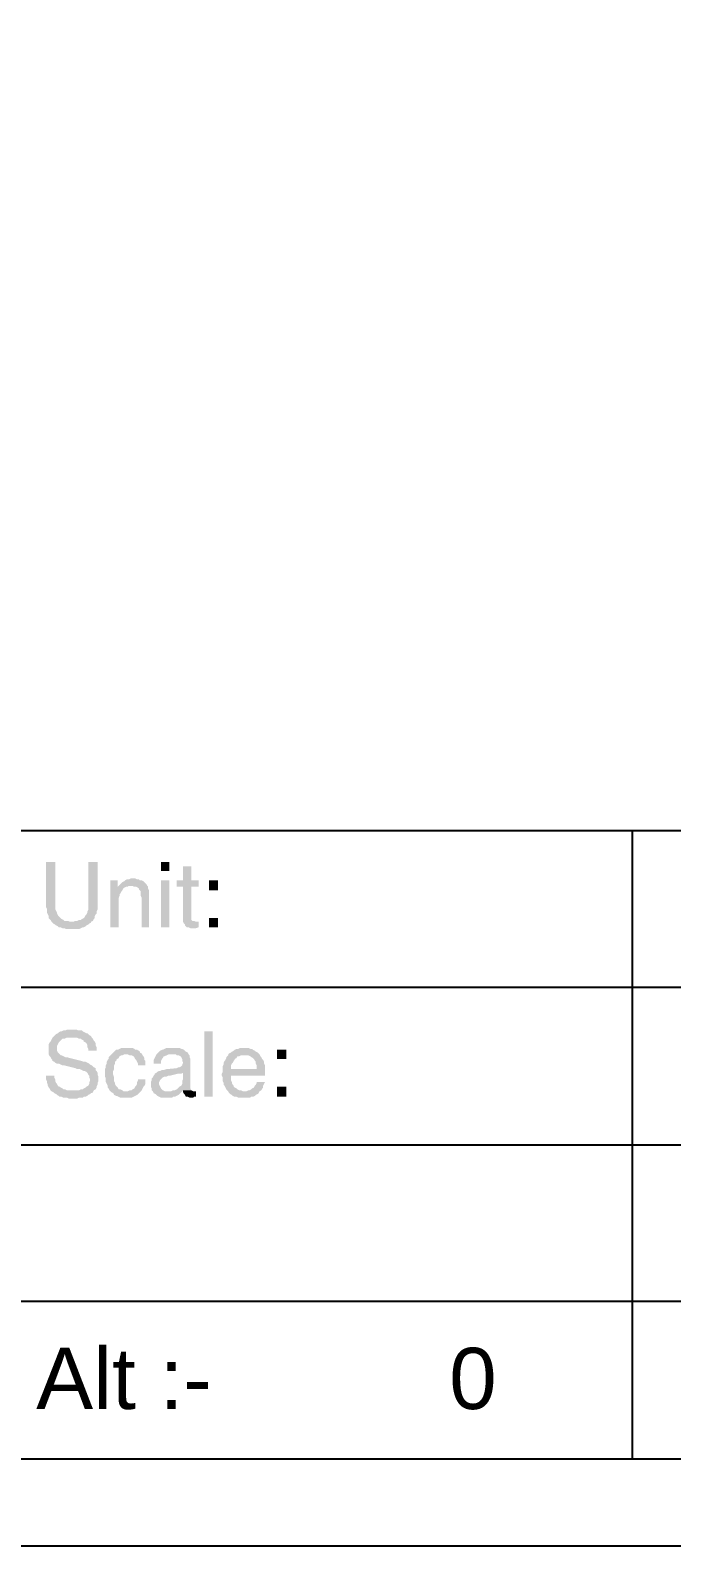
# Model space of a CAD drawing. Header units: millimetres. Extents: x 7018 to 13530, y 4187 to 5692.
# Drawn here: x 8665.8 to 8697.3, y 4951.9 to 5026.1 of the extents above; entities that cross this region are included whole.
import ezdxf

# ---------------------------------------------------------------- set-up
doc = ezdxf.new("R2010")
doc.units = ezdxf.units.MM
doc.styles.get("Standard").update_dxf_attribs({"font": 'arial.ttf'})

msp = doc.modelspace()

# ---------------------------------------------------------------- hatches: boundary and pattern name
at = {"transparency": 33554559}
for points in [[(8667.023, 4985.378), (8666.571, 4985.378), (8666.571, 4983.166), (8666.616, 4983.076), (8666.616, 4982.895), (8666.661, 4982.805), (8666.707, 4982.715), (8666.707, 4982.624), (8666.752, 4982.579), (8666.797, 4982.534), (8666.842, 4982.444), (8667.835, 4982.444), (8667.745, 4982.444), (8667.654, 4982.489), (8667.474, 4982.489), (8667.429, 4982.534), (8667.338, 4982.579), (8667.293, 4982.624), (8667.248, 4982.67), (8667.203, 4982.715), (8667.158, 4982.76), (8667.113, 4982.85), (8667.113, 4982.895), (8667.068, 4982.986), (8667.023, 4983.076), (8667.023, 4983.347)], [(8669.099, 4985.378), (8668.647, 4985.378), (8668.647, 4983.347), (8668.647, 4983.031), (8668.602, 4982.94), (8668.602, 4982.895), (8668.557, 4982.805), (8668.512, 4982.76), (8668.467, 4982.67), (8668.422, 4982.624), (8668.331, 4982.579), (8668.286, 4982.534), (8668.196, 4982.534), (8668.106, 4982.489), (8668.015, 4982.489), (8667.925, 4982.444), (8666.842, 4982.444), (8666.887, 4982.399), (8666.932, 4982.354), (8667.023, 4982.309), (8667.068, 4982.263), (8667.158, 4982.218), (8667.203, 4982.173), (8667.293, 4982.173), (8667.384, 4982.128), (8667.474, 4982.128), (8667.564, 4982.083), (8668.196, 4982.083), (8668.286, 4982.128), (8668.376, 4982.173), (8668.422, 4982.173), (8668.512, 4982.218), (8668.557, 4982.263), (8668.647, 4982.309), (8668.692, 4982.354), (8668.783, 4982.399), (8668.783, 4982.444), (8668.873, 4982.489), (8668.918, 4982.579), (8668.963, 4982.624), (8668.963, 4982.715), (8669.008, 4982.805), (8669.053, 4982.85), (8669.053, 4982.94), (8669.099, 4983.031), (8669.099, 4983.347)], [(8672.619, 4984.926), (8672.619, 4985.378), (8672.213, 4985.378), (8672.213, 4984.926)], [(8673.702, 4985.152), (8673.296, 4985.152), (8673.296, 4984.475), (8672.98, 4984.475), (8672.98, 4984.159), (8673.296, 4984.159), (8673.296, 4982.444), (8673.341, 4982.354), (8673.386, 4982.309), (8673.386, 4982.263), (8673.431, 4982.218), (8673.476, 4982.173), (8673.567, 4982.173), (8673.657, 4982.128), (8673.928, 4982.128), (8674.063, 4982.173), (8674.063, 4982.444), (8673.928, 4982.444), (8673.837, 4982.489), (8673.747, 4982.489), (8673.702, 4982.534), (8673.702, 4984.159), (8674.063, 4984.159), (8674.063, 4984.475), (8673.702, 4984.475)], [(8670.092, 4984.475), (8669.73, 4984.475), (8669.73, 4982.173), (8670.137, 4982.173), (8670.137, 4983.392), (8670.137, 4983.617), (8670.182, 4983.708), (8670.182, 4983.798), (8670.227, 4983.843), (8670.272, 4983.933), (8670.317, 4983.978), (8670.317, 4983.978), (8670.362, 4984.069), (8670.407, 4984.114), (8670.092, 4984.159)], [(8670.814, 4984.565), (8670.723, 4984.565), (8670.633, 4984.52), (8670.543, 4984.52), (8670.453, 4984.475), (8670.407, 4984.43), (8670.317, 4984.385), (8670.272, 4984.339), (8670.182, 4984.249), (8670.092, 4984.159), (8670.407, 4984.114), (8670.498, 4984.159), (8670.588, 4984.159), (8670.633, 4984.204), (8671.536, 4984.204), (8671.491, 4984.294), (8671.445, 4984.339), (8671.4, 4984.385), (8671.355, 4984.43), (8671.265, 4984.475), (8671.175, 4984.475), (8671.13, 4984.52), (8671.039, 4984.52), (8670.949, 4984.565)], [(8672.619, 4982.173), (8672.619, 4984.475), (8672.213, 4984.475), (8672.213, 4982.173)], [(8675.011, 4983.978), (8675.011, 4984.475), (8674.56, 4984.475), (8674.56, 4983.978)], [(8671.536, 4984.204), (8670.723, 4984.204), (8670.814, 4984.204), (8670.904, 4984.159), (8670.994, 4984.159), (8671.084, 4984.114), (8671.13, 4984.069), (8671.13, 4984.024), (8671.175, 4983.978), (8671.22, 4983.933), (8671.22, 4983.708), (8671.265, 4983.617), (8671.265, 4982.173), (8671.626, 4982.173), (8671.626, 4983.978), (8671.581, 4984.069), (8671.581, 4984.159)], [(8675.011, 4982.173), (8675.011, 4982.624), (8674.56, 4982.624), (8674.56, 4982.173)], [(8667.835, 4977.163), (8667.609, 4977.163), (8667.519, 4977.118), (8667.429, 4977.118), (8667.338, 4977.073), (8667.293, 4977.073), (8667.203, 4977.028), (8667.158, 4976.983), (8667.068, 4976.938), (8667.023, 4976.893), (8666.977, 4976.848), (8666.932, 4976.802), (8667.835, 4976.757), (8668.106, 4976.757), (8668.196, 4976.712), (8668.286, 4976.712), (8668.331, 4976.667), (8668.422, 4976.622), (8668.422, 4976.577), (8668.512, 4976.532), (8668.557, 4976.486), (8668.602, 4976.396), (8668.602, 4976.306), (8668.647, 4976.216), (8668.647, 4976.125), (8669.053, 4976.125), (8669.053, 4976.306), (8669.008, 4976.396), (8669.008, 4976.486), (8668.963, 4976.577), (8668.918, 4976.622), (8668.873, 4976.712), (8668.828, 4976.757), (8668.783, 4976.848), (8668.692, 4976.893), (8668.692, 4976.893), (8668.602, 4976.983), (8668.557, 4976.983), (8668.467, 4977.028), (8668.376, 4977.073), (8668.331, 4977.118), (8668.151, 4977.118), (8668.061, 4977.163), (8667.97, 4977.163)], [(8674.334, 4973.869), (8674.334, 4977.073), (8674.74, 4977.073), (8674.74, 4973.869)], [(8666.932, 4976.802), (8666.887, 4976.757), (8666.842, 4976.667), (8666.797, 4976.577), (8666.752, 4976.532), (8666.707, 4976.441), (8666.707, 4975.945), (8666.752, 4975.855), (8666.797, 4975.809), (8666.842, 4975.719), (8666.887, 4975.674), (8666.887, 4975.629), (8666.977, 4975.584), (8667.023, 4975.539), (8667.113, 4975.494), (8667.203, 4975.494), (8667.293, 4975.448), (8667.384, 4975.403), (8667.474, 4975.403), (8668.015, 4975.268), (8668.106, 4975.223), (8668.241, 4975.223), (8668.331, 4975.178), (8668.422, 4975.133), (8668.467, 4975.133), (8668.557, 4975.087), (8668.602, 4975.042), (8668.602, 4975.042), (8668.647, 4974.952), (8668.692, 4974.907), (8668.692, 4974.817), (8668.738, 4974.726), (8668.738, 4974.636), (8668.692, 4974.591), (8668.692, 4974.501), (8668.647, 4974.41), (8668.557, 4974.365), (8668.512, 4974.32), (8668.512, 4974.32), (8668.422, 4974.275), (8668.376, 4974.23), (8668.286, 4974.23), (8668.196, 4974.185), (8667.925, 4974.185), (8666.842, 4974.14), (8666.932, 4974.094), (8666.977, 4974.049), (8667.068, 4974.004), (8667.113, 4973.959), (8667.203, 4973.914), (8667.248, 4973.869), (8667.338, 4973.869), (8667.429, 4973.824), (8667.609, 4973.824), (8667.699, 4973.779), (8668.106, 4973.779), (8668.196, 4973.824), (8668.376, 4973.824), (8668.422, 4973.869), (8668.512, 4973.869), (8668.602, 4973.914), (8668.647, 4973.959), (8668.738, 4974.004), (8668.783, 4974.049), (8668.828, 4974.049), (8668.873, 4974.094), (8668.918, 4974.185), (8669.008, 4974.23), (8669.053, 4974.32), (8669.053, 4974.365), (8669.099, 4974.456), (8669.099, 4974.546), (8669.144, 4974.636), (8669.144, 4974.862), (8669.099, 4974.952), (8669.099, 4975.042), (8669.053, 4975.133), (8669.008, 4975.178), (8669.008, 4975.268), (8668.918, 4975.313), (8668.918, 4975.313), (8668.873, 4975.358), (8668.828, 4975.403), (8668.738, 4975.448), (8668.692, 4975.494), (8668.602, 4975.539), (8668.512, 4975.584), (8668.422, 4975.584), (8668.286, 4975.629), (8667.745, 4975.764), (8667.745, 4975.764), (8667.609, 4975.809), (8667.519, 4975.809), (8667.429, 4975.855), (8667.338, 4975.9), (8667.293, 4975.9), (8667.248, 4975.945), (8667.203, 4975.99), (8667.158, 4976.035), (8667.113, 4976.125), (8667.113, 4976.351), (8667.158, 4976.441), (8667.203, 4976.532), (8667.248, 4976.577), (8667.293, 4976.622), (8667.338, 4976.667), (8667.384, 4976.712), (8667.474, 4976.712), (8667.564, 4976.757), (8667.835, 4976.757)], [(8670.543, 4976.261), (8670.272, 4976.261), (8670.182, 4976.216), (8670.092, 4976.171), (8670.001, 4976.171), (8669.956, 4976.125), (8669.866, 4976.035), (8669.821, 4975.99), (8669.776, 4975.945), (8670.588, 4975.945), (8670.678, 4975.9), (8670.768, 4975.9), (8670.859, 4975.855), (8670.904, 4975.809), (8670.949, 4975.719), (8670.994, 4975.674), (8671.039, 4975.584), (8671.084, 4975.494), (8671.084, 4975.403), (8671.445, 4975.403), (8671.445, 4975.629), (8671.4, 4975.674), (8671.4, 4975.764), (8671.355, 4975.855), (8671.31, 4975.9), (8671.265, 4975.99), (8671.175, 4976.035), (8671.175, 4976.08), (8671.13, 4976.125), (8671.039, 4976.171), (8670.949, 4976.171), (8670.904, 4976.216), (8670.814, 4976.261), (8670.633, 4976.261)], [(8672.799, 4976.261), (8672.484, 4976.261), (8672.393, 4976.216), (8672.303, 4976.171), (8672.258, 4976.171), (8672.168, 4976.125), (8672.122, 4976.08), (8672.077, 4976.035), (8672.032, 4975.99), (8671.987, 4975.945), (8671.942, 4975.855), (8671.897, 4975.764), (8671.852, 4975.674), (8671.852, 4975.494), (8672.213, 4975.494), (8672.213, 4975.629), (8672.258, 4975.719), (8672.303, 4975.764), (8672.348, 4975.855), (8672.393, 4975.855), (8672.484, 4975.9), (8672.574, 4975.945), (8673.567, 4975.945), (8673.522, 4976.035), (8673.431, 4976.08), (8673.386, 4976.125), (8673.341, 4976.171), (8673.251, 4976.216), (8673.206, 4976.216), (8673.115, 4976.261), (8672.89, 4976.261)], [(8676.32, 4976.261), (8676.094, 4976.261), (8676.004, 4976.216), (8675.914, 4976.216), (8675.823, 4976.171), (8675.778, 4976.125), (8675.688, 4976.08), (8675.643, 4976.035), (8675.552, 4975.99), (8675.507, 4975.945), (8676.32, 4975.9), (8676.5, 4975.9), (8676.591, 4975.855), (8676.636, 4975.809), (8676.726, 4975.764), (8676.771, 4975.719), (8676.771, 4975.719), (8676.816, 4975.629), (8676.861, 4975.584), (8676.861, 4975.494), (8676.906, 4975.403), (8676.906, 4975.223), (8675.643, 4975.223), (8675.237, 4975.178), (8675.237, 4975.087), (8675.191, 4974.997), (8675.191, 4974.907), (8675.237, 4974.817), (8675.237, 4974.636), (8675.282, 4974.546), (8675.282, 4974.456), (8675.327, 4974.41), (8675.372, 4974.32), (8675.417, 4974.23), (8675.462, 4974.185), (8675.507, 4974.14), (8676.32, 4974.14), (8676.229, 4974.14), (8676.139, 4974.185), (8676.049, 4974.185), (8675.959, 4974.23), (8675.914, 4974.275), (8675.823, 4974.32), (8675.778, 4974.365), (8675.778, 4974.41), (8675.733, 4974.456), (8675.688, 4974.546), (8675.688, 4974.591), (8675.643, 4974.681), (8675.643, 4974.907), (8677.313, 4974.907), (8677.313, 4975.403), (8677.268, 4975.494), (8677.268, 4975.584), (8677.222, 4975.674), (8677.177, 4975.719), (8677.132, 4975.809), (8677.087, 4975.855), (8677.042, 4975.945), (8676.997, 4975.99), (8676.952, 4976.035), (8676.861, 4976.08), (8676.816, 4976.125), (8676.726, 4976.171), (8676.681, 4976.216), (8676.591, 4976.216), (8676.5, 4976.261), (8676.41, 4976.261)], [(8669.776, 4975.945), (8669.685, 4975.855), (8669.64, 4975.809), (8669.64, 4975.719), (8669.595, 4975.674), (8669.55, 4975.584), (8669.55, 4975.494), (8669.505, 4975.403), (8669.505, 4975.313), (8669.46, 4975.223), (8669.46, 4974.862), (8669.505, 4974.771), (8669.505, 4974.591), (8669.55, 4974.501), (8669.595, 4974.41), (8669.595, 4974.32), (8669.64, 4974.275), (8669.685, 4974.185), (8669.73, 4974.14), (8670.498, 4974.14), (8670.362, 4974.14), (8670.317, 4974.185), (8670.227, 4974.23), (8670.137, 4974.23), (8670.092, 4974.32), (8670.046, 4974.365), (8670.001, 4974.41), (8669.956, 4974.501), (8669.956, 4974.546), (8669.911, 4974.636), (8669.911, 4974.817), (8669.866, 4974.952), (8669.866, 4975.133), (8669.911, 4975.223), (8669.911, 4975.403), (8669.956, 4975.494), (8669.956, 4975.584), (8670.001, 4975.629), (8670.046, 4975.674), (8670.046, 4975.719), (8670.137, 4975.764), (8670.182, 4975.855), (8670.272, 4975.9), (8670.317, 4975.9), (8670.407, 4975.945), (8670.498, 4975.945)], [(8673.567, 4975.945), (8672.754, 4975.945), (8672.935, 4975.945), (8672.98, 4975.9), (8673.07, 4975.9), (8673.16, 4975.855), (8673.206, 4975.809), (8673.251, 4975.719), (8673.251, 4975.629), (8673.296, 4975.539), (8673.296, 4975.539), (8673.251, 4975.448), (8673.251, 4975.403), (8673.206, 4975.358), (8673.115, 4975.313), (8673.07, 4975.313), (8672.98, 4975.268), (8672.484, 4975.223), (8672.348, 4975.178), (8672.258, 4975.178), (8672.168, 4975.133), (8672.122, 4975.133), (8672.032, 4975.087), (8673.296, 4975.042), (8673.296, 4974.726), (8673.251, 4974.636), (8673.251, 4974.501), (8673.206, 4974.41), (8673.115, 4974.365), (8673.07, 4974.32), (8673.025, 4974.275), (8672.98, 4974.23), (8672.89, 4974.185), (8672.799, 4974.185), (8672.709, 4974.14), (8671.807, 4974.14), (8671.852, 4974.049), (8671.942, 4974.004), (8671.987, 4973.959), (8672.032, 4973.914), (8672.122, 4973.869), (8672.213, 4973.824), (8672.754, 4973.824), (8672.799, 4973.869), (8672.89, 4973.869), (8672.98, 4973.914), (8673.07, 4973.959), (8673.115, 4974.004), (8673.206, 4974.094), (8673.206, 4974.094), (8673.296, 4974.185), (8673.702, 4974.185), (8673.657, 4974.275), (8673.657, 4975.719), (8673.612, 4975.809), (8673.612, 4975.9)], [(8675.507, 4975.945), (8675.507, 4975.9), (8675.417, 4975.809), (8675.417, 4975.764), (8675.372, 4975.674), (8675.327, 4975.629), (8675.282, 4975.539), (8675.282, 4975.448), (8675.237, 4975.358), (8675.237, 4975.178), (8675.643, 4975.223), (8675.643, 4975.403), (8675.688, 4975.494), (8675.733, 4975.539), (8675.778, 4975.629), (8675.823, 4975.674), (8675.823, 4975.719), (8675.914, 4975.764), (8675.959, 4975.855), (8676.049, 4975.855), (8676.139, 4975.9), (8676.32, 4975.9)], [(8678.351, 4975.719), (8678.351, 4976.171), (8677.899, 4976.171), (8677.899, 4975.719)], [(8666.977, 4974.907), (8666.571, 4974.907), (8666.571, 4974.726), (8666.616, 4974.636), (8666.616, 4974.546), (8666.661, 4974.501), (8666.661, 4974.41), (8666.707, 4974.32), (8666.752, 4974.275), (8666.797, 4974.185), (8666.842, 4974.14), (8667.925, 4974.185), (8667.609, 4974.185), (8667.519, 4974.23), (8667.429, 4974.23), (8667.384, 4974.275), (8667.293, 4974.32), (8667.248, 4974.365), (8667.203, 4974.365), (8667.158, 4974.41), (8667.113, 4974.501), (8667.068, 4974.546), (8667.023, 4974.636), (8667.023, 4974.726), (8666.977, 4974.817)], [(8672.032, 4975.087), (8671.987, 4975.042), (8671.897, 4974.997), (8671.897, 4974.952), (8671.852, 4974.907), (8671.807, 4974.817), (8671.761, 4974.771), (8671.761, 4974.681), (8671.716, 4974.591), (8671.716, 4974.365), (8671.761, 4974.275), (8671.761, 4974.185), (8671.807, 4974.14), (8672.529, 4974.14), (8672.393, 4974.14), (8672.303, 4974.185), (8672.258, 4974.23), (8672.213, 4974.275), (8672.168, 4974.365), (8672.122, 4974.456), (8672.122, 4974.591), (8672.168, 4974.681), (8672.213, 4974.726), (8672.258, 4974.771), (8672.303, 4974.817), (8672.393, 4974.862), (8672.484, 4974.862), (8672.574, 4974.907), (8672.664, 4974.907), (8673.025, 4974.997), (8673.206, 4974.997), (8673.296, 4975.042)], [(8671.445, 4974.726), (8671.084, 4974.726), (8671.084, 4974.681), (8671.039, 4974.591), (8671.039, 4974.501), (8670.994, 4974.41), (8670.949, 4974.365), (8670.904, 4974.275), (8670.814, 4974.23), (8670.768, 4974.185), (8670.678, 4974.185), (8670.588, 4974.14), (8669.73, 4974.14), (8669.776, 4974.094), (8669.866, 4974.049), (8669.911, 4973.959), (8670.001, 4973.914), (8670.046, 4973.914), (8670.137, 4973.869), (8670.227, 4973.824), (8670.768, 4973.824), (8670.859, 4973.869), (8670.949, 4973.914), (8671.039, 4973.959), (8671.084, 4974.004), (8671.13, 4974.049), (8671.175, 4974.094), (8671.22, 4974.14), (8671.265, 4974.185), (8671.31, 4974.275), (8671.355, 4974.365), (8671.4, 4974.41), (8671.445, 4974.501), (8671.445, 4974.591)], [(8673.702, 4974.185), (8673.296, 4974.185), (8673.296, 4974.094), (8673.792, 4974.14), (8673.792, 4974.14)], [(8673.928, 4974.14), (8673.792, 4974.14), (8673.296, 4974.094), (8673.341, 4974.004), (8673.386, 4973.959), (8673.386, 4973.959), (8673.431, 4973.869), (8673.522, 4973.869), (8673.612, 4973.824), (8673.792, 4973.824), (8673.837, 4973.869), (8673.928, 4973.869)], [(8677.313, 4974.591), (8676.906, 4974.591), (8676.906, 4974.546), (8676.861, 4974.456), (8676.816, 4974.41), (8676.771, 4974.32), (8676.681, 4974.275), (8676.636, 4974.23), (8676.545, 4974.185), (8676.5, 4974.185), (8676.41, 4974.14), (8675.507, 4974.14), (8675.552, 4974.049), (8675.598, 4974.004), (8675.688, 4973.959), (8675.733, 4973.914), (8675.823, 4973.869), (8675.914, 4973.869), (8676.004, 4973.824), (8676.591, 4973.824), (8676.636, 4973.869), (8676.726, 4973.869), (8676.816, 4973.914), (8676.861, 4973.959), (8676.952, 4974.004), (8676.997, 4974.049), (8677.042, 4974.14), (8677.132, 4974.185), (8677.177, 4974.275), (8677.222, 4974.32), (8677.222, 4974.41), (8677.268, 4974.501)], [(8678.351, 4973.869), (8678.351, 4974.365), (8677.899, 4974.365), (8677.899, 4973.869)]]:
    msp.add_hatch(color=256, dxfattribs=at).paths.add_polyline_path(points)

# ---------------------------------------------------------------- linework, layer by layer
msp.add_line((8418.145, 4956.132), (8827.401, 4956.132))
msp.add_lwpolyline([(8831.439, 4951.873), (8831.439, 5248.873), (8411.439, 5248.873), (8411.439, 4951.873)], close=True)
for points in [[(8430.963, 4986.912), (8827.401, 4986.912)], [(8695.32, 4986.912), (8695.32, 4956.132)], [(8430.963, 4979.24), (8727.093, 4979.24)], [(8430.963, 4971.522), (8780.033, 4971.522)], [(8430.963, 4963.849), (8727.093, 4963.849)]]:
    msp.add_lwpolyline(points)

# ---------------------------------------------------------------- texts
at = {"insert": (8683.264, 4960.047), "char_height": 2.99966, "width": 34.34827, "attachment_point": 5}
msp.add_mtext('\\pxql;Alt :-          0', dxfattribs=at)

doc.saveas('drawing.dxf')
